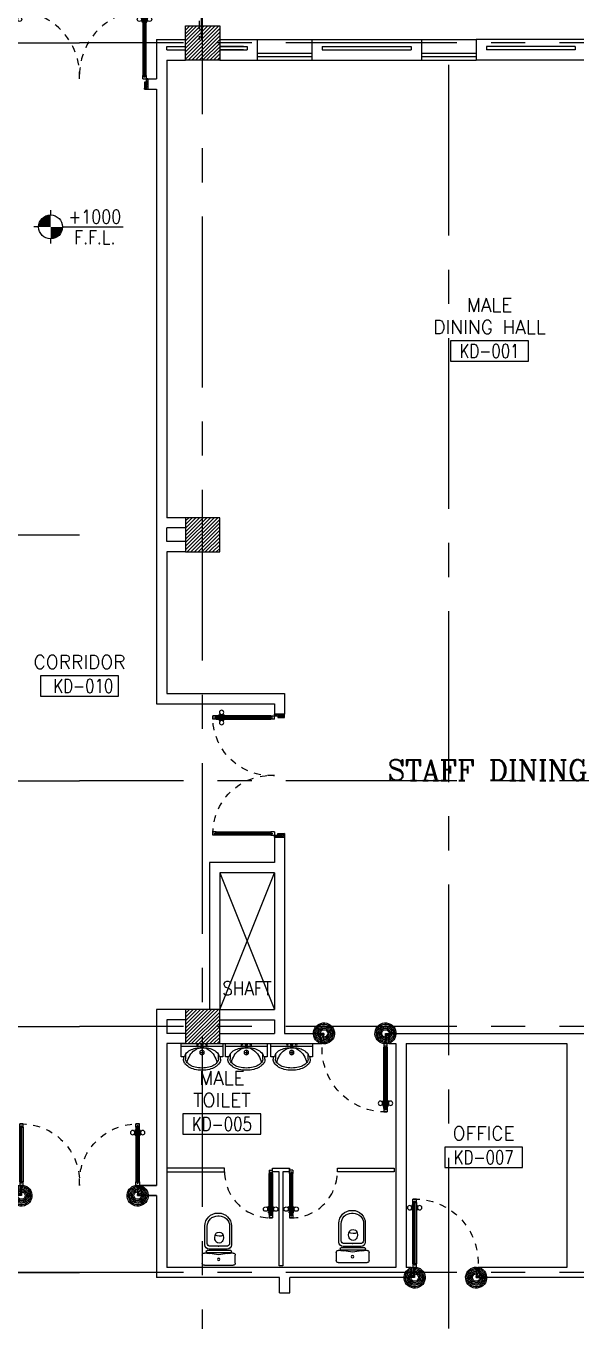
# Model space of a CAD drawing. Extents: x -0.4 to 91.7, y -13.9 to 77.4.
# Drawn here: x 68.66 to 76.7, y 45.16 to 64.12 of the extents above; entities that cross this region are included whole.
import ezdxf
from ezdxf.enums import TextEntityAlignment as Align

# ---------------------------------------------------------------- set-up
doc = ezdxf.new("R2010")
doc.units = 0
doc.header["$MEASUREMENT"] = 0
doc.header["$PDMODE"] = 3
doc.header["$PDSIZE"] = 0.1
for name, pattern in [('CENTER', [2, 1.25, -0.25, 0.25, -0.25]), ('CENTERX2', [4, 2.5, -0.5, 0.5, -0.5]), ('HIDDEN', [0.375, 0.25, -0.125]), ('HIDDEN2', [0.1875, 0.125, -0.0625])]:
    doc.linetypes.add(name, pattern=pattern)
doc.layers.get('0').update_dxf_attribs({"color": 11, "linetype": 'CONTINUOUS'})
doc.layers.get('DEFPOINTS').update_dxf_attribs({"color": 11, "linetype": 'CONTINUOUS'})
for name, color, linetype in [('AX-DIM', 11, 'CONTINUOUS'), ('AXES', 11, 'CENTERX2'), ('AXES1', 11, 'CENTER'), ('COL', 11, 'CONTINUOUS'), ('DOOR', 11, 'CONTINUOUS'), ('HAT', 11, 'CONTINUOUS'), ('INSUL', 11, 'CONTINUOUS'), ('LEV-PL', 11, 'CONTINUOUS'), ('PART', 11, 'CONTINUOUS'), ('RM-BOX', 11, 'CONTINUOUS'), ('RM-NAME', 11, 'CONTINUOUS'), ('RM-NO', 11, 'CONTINUOUS'), ('SHAFTS', 11, 'CONTINUOUS'), ('STR', 11, 'CONTINUOUS'), ('SUNI-FUR', 11, 'CONTINUOUS'), ('WALL', 11, 'CONTINUOUS'), ('WIN', 11, 'CONTINUOUS')]:
    doc.layers.add(name, color=color, linetype=linetype)
doc.styles.add('ROMANC', font='romanc', dxfattribs={"height": 0.1})
doc.styles.add('ROMANS', font='ROMANS.shx', dxfattribs={"width": 0.6})
doc.styles.add('S', font='ROMANS.SHX')
doc.dimstyles.new('STANDARD in', dxfattribs={"dimtxt": 0.2, "dimasz": 0.1, "dimexe": 0.07, "dimexo": 0.05, "dimgap": 0.1, "dimtad": 1, "dimdec": 0, "dimlfac": 1000, "dimzin": 0, "dimdsep": 46, "dimtxsty": 'ROMANS', "dimblk": 'ARCHTICK', "dimcen": 0.05, "dimdle": 0.05, "dimclrd": 7, "dimclre": 7, "dimclrt": 2, "dimadec": 0, "dimazin": 0, "dimtfac": 1, "dimtdec": 0, "dimtmove": 2, "dimatfit": 3, "dimldrblk": 'ARCHTICK', "dimfxl": 0, "dimtolj": 1, "dimtzin": 0, "dimarcsym": 0})

# ---------------------------------------------------------------- blocks, each defined once
blk = doc.blocks.new('RM1')
at = {"layer": 'RM-BOX'}
blk.add_lwpolyline([(570, -200), (-570, -200), (-570, -500), (570, -500)], close=True, dxfattribs=at)
at = {"layer": 'RM-NAME', "style": 'ROMANS'}
for tag, p in [('ROOMNAME1', (0, 324)), ('ROOMNAME2', (0, 0))]:
    blk.add_attdef(tag, text='', height=200, dxfattribs=at).set_placement(p, align=Align.MIDDLE)
at = {"layer": 'RM-NO', "style": 'ROMANS', "width": 0.8}
blk.add_attdef('ROOMNO', text='', height=200, dxfattribs=at).set_placement((0, -350), align=Align.MIDDLE)
blk = doc.blocks.new('A$C272A55A0')
at = {"layer": 'DOOR', "color": 0, "linetype": 'ByBlock'}
for p, q in [((0, 900), (0, 1050)), ((50, 1050), (0, 1050)), ((25, 950), (50, 950)), ((25, 900), (25, 950)), ((50, 950), (50, 1050)), ((1750, 950), (1750, 1050)), ((1750, 1050), (1800, 1050)), ((1775, 950), (1750, 950)), ((1775, 900), (1775, 950)), ((1800, 1050), (1800, 900)), ((0, 900), (25, 900)), ((75, 900), (25, 900)), ((25, 850), (25, 900)), ((42, 850), (25, 850)), ((58, 870), (42, 870)), ((42, 870), (42, 850)), ((58, 850), (58, 870)), ((75, 850), (58, 850)), ((75, 900), (75, 850)), ((1725, 900), (1775, 900)), ((1725, 900), (1725, 850)), ((1725, 850), (1742, 850)), ((1742, 870), (1758, 870)), ((1742, 850), (1742, 870)), ((1758, 870), (1758, 850)), ((1758, 850), (1775, 850)), ((1800, 900), (1775, 900)), ((1775, 850), (1775, 900)), ((25, 50), (42, 50)), ((25, 50), (25, 0)), ((25, 0), (75, 0)), ((75, 0), (25, 0)), ((42, 50), (42, 30)), ((42, 30), (58, 30)), ((58, 50), (75, 50)), ((58, 50), (58, 30)), ((75, 50), (75, 0)), ((1718, 160), (1709, 160)), ((1709, 95), (1709, 160)), ((1718, 95), (1709, 95)), ((1725, 173), (1718, 173)), ((1718, 173), (1718, 83)), ((1718, 95), (1718, 160)), ((1725, 83), (1718, 83)), ((1742, 50), (1725, 50)), ((1725, 50), (1725, 0)), ((1775, 0), (1725, 0)), ((1725, 0), (1775, 0)), ((1742, 50), (1742, 30)), ((1758, 30), (1742, 30)), ((1775, 50), (1758, 50)), ((1758, 50), (1758, 30)), ((1775, 173), (1782, 173)), ((1775, 83), (1782, 83)), ((1775, 50), (1775, 0)), ((1782, 173), (1782, 83)), ((1782, 160), (1791, 160)), ((1782, 95), (1782, 160)), ((1782, 95), (1791, 95)), ((1791, 95), (1791, 160))]:
    blk.add_line(p, q, dxfattribs=at)
at = {"layer": 'DOOR', "color": 9, "linetype": 'ByBlock'}
for p, q in [((50, 1050), (0, 1010)), ((50, 1050), (0, 937)), ((50, 1050), (37, 950)), ((1750, 1050), (1800, 1010)), ((1750, 1050), (1800, 937)), ((1750, 1050), (1763, 950))]:
    blk.add_line(p, q, dxfattribs=at)
at = {"layer": 'DOOR', "linetype": 'ByBlock'}
for p, q in [((25, 850), (25, 50)), ((42, 850), (42, 50)), ((58, 850), (58, 50)), ((75, 50), (75, 850)), ((1725, 50), (1725, 850)), ((1742, 850), (1742, 50)), ((1758, 850), (1758, 50)), ((1775, 850), (1775, 50))]:
    blk.add_line(p, q, dxfattribs=at)
at = {"layer": 'DOOR', "color": 0, "linetype": 'ByBlock'}
for centre in [(1676, 128), (1824, 128)]:
    blk.add_circle(centre, 32.4, dxfattribs=at)
at = {"layer": 'DOOR', "color": 9, "linetype": 'ByBlock'}
for centre, radius, start, end in [((50, 1050), 54.4, 203.2074, 270), ((50, 1050), 74.4, 227.7764, 270), ((50, 1050), 94.4, 238.0182, 270), ((50, 1050), 34.4, 180, 270), ((50, 1050), 14.4, 180, 270), ((1750, 1050), 14.4, 270, 0), ((1750, 1050), 34.4, 270, 0), ((1750, 1050), 54.4, 270, 336.7926), ((1750, 1050), 74.4, 270, 312.2236), ((1750, 1050), 94.4, 270, 301.9818), ((50, 1050), 114, 244.0838, 257.3774), ((50, 1050), 134, 248.1598, 259.28), ((50, 1050), 154, 251.1053, 256.2858), ((1750, 1050), 114, 282.6226, 295.9162), ((1750, 1050), 134, 280.72, 291.8402), ((1750, 1050), 154, 283.7142, 288.8947)]:
    blk.add_arc(centre, radius, start, end, dxfattribs=at)
at = {"layer": 'DOOR', "linetype": 'HIDDEN', "ltscale": 0.5}
for centre, start, end in [((50, 851), 268.3174, 3.2965), ((1750, 851), 176.7035, 271.6826)]:
    blk.add_arc(centre, 851, start, end, dxfattribs=at)
at = {"layer": 'WALL', "linetype": 'ByBlock'}
blk.add_line((1800, 900), (1800, 1050), dxfattribs=at)
blk = doc.blocks.new('COL50')
at = {"layer": 'COL'}
blk.add_lwpolyline([(-250, 250), (-250, -250), (250, -250), (250, 250)], close=True, dxfattribs=at)
blk = doc.blocks.new('*X49')
at = {"color": 0}
for p, q in [((84179, 55117), (84663, 55601)), ((84179, 55170), (84610, 55601)), ((84179, 55223), (84557, 55601)), ((84179, 55276), (84504, 55601)), ((84179, 55329), (84451, 55601)), ((84179, 55382), (84398, 55601)), ((84179, 55435), (84345, 55601)), ((84179, 55488), (84292, 55601)), ((84179, 55541), (84239, 55601)), ((84179, 55594), (84186, 55601)), ((84216, 55101), (84679, 55564)), ((84269, 55101), (84679, 55511)), ((84322, 55101), (84679, 55458)), ((84375, 55101), (84679, 55405)), ((84428, 55101), (84679, 55352)), ((84481, 55101), (84679, 55299)), ((84534, 55101), (84679, 55246)), ((84587, 55101), (84679, 55193)), ((84640, 55101), (84679, 55140))]:
    blk.add_line(p, q, dxfattribs=at)
blk = doc.blocks.new('*X48')
at = {"color": 0}
for p, q in [((84179, 62330), (84651, 62801)), ((84179, 62383), (84598, 62801)), ((84179, 62436), (84545, 62801)), ((84179, 62489), (84492, 62801)), ((84179, 62542), (84438, 62801)), ((84179, 62595), (84385, 62801)), ((84179, 62648), (84332, 62801)), ((84179, 62701), (84279, 62801)), ((84179, 62754), (84226, 62801)), ((84204, 62301), (84679, 62777)), ((84257, 62301), (84679, 62724)), ((84310, 62301), (84679, 62671)), ((84363, 62301), (84679, 62617)), ((84416, 62301), (84679, 62564)), ((84469, 62301), (84679, 62511)), ((84522, 62301), (84679, 62458)), ((84575, 62301), (84679, 62405)), ((84628, 62301), (84679, 62352))]:
    blk.add_line(p, q, dxfattribs=at)
blk = doc.blocks.new('A$C010A25D0')
at = {"layer": 'DOOR', "color": 0, "linetype": 'ByBlock'}
for p, q in [((0, 2031), (0, 1981)), ((0, 1981), (0, 2031)), ((50, 2031), (0, 2031)), ((50, 1981), (0, 1981)), ((30, 2014), (30, 1998)), ((50, 2014), (30, 2014)), ((50, 1998), (30, 1998)), ((50, 2031), (50, 2014)), ((50, 1998), (50, 1981)), ((83, 2031), (83, 2038)), ((173, 2038), (83, 2038)), ((83, 1981), (83, 1974)), ((173, 1974), (83, 1974)), ((95, 2038), (95, 2047)), ((95, 2047), (160, 2047)), ((95, 2038), (160, 2038)), ((95, 1974), (95, 1965)), ((95, 1974), (160, 1974)), ((95, 1965), (160, 1965)), ((160, 2038), (160, 2047)), ((160, 1974), (160, 1965)), ((173, 2031), (173, 2038)), ((173, 1981), (173, 1974)), ((950, 2014), (950, 2031)), ((950, 2031), (1000, 2031)), ((970, 2014), (950, 2014)), ((950, 1981), (950, 1998)), ((950, 1998), (970, 1998)), ((1000, 1981), (950, 1981)), ((970, 1998), (970, 2014)), ((1000, 2056), (1000, 2031)), ((1000, 2056), (1150, 2056)), ((1000, 1981), (1000, 2031)), ((1000, 2031), (1050, 2031)), ((1050, 2031), (1050, 2006)), ((1050, 2006), (1150, 2006)), ((1150, 2006), (1150, 2056)), ((50, 131), (0, 131)), ((0, 131), (0, 81)), ((0, 81), (0, 131)), ((50, 81), (0, 81)), ((50, 114), (30, 114)), ((30, 98), (30, 114)), ((50, 98), (30, 98)), ((50, 114), (50, 131)), ((50, 81), (50, 98)), ((173, 138), (83, 138)), ((83, 131), (83, 138)), ((83, 81), (83, 74)), ((173, 74), (83, 74)), ((95, 147), (160, 147)), ((95, 138), (95, 147)), ((95, 138), (160, 138)), ((95, 74), (160, 74)), ((95, 74), (95, 65)), ((95, 65), (160, 65)), ((160, 138), (160, 147)), ((160, 74), (160, 65)), ((173, 131), (173, 138)), ((173, 81), (173, 74)), ((1000, 131), (950, 131)), ((950, 131), (950, 114)), ((950, 114), (970, 114)), ((970, 98), (950, 98)), ((950, 98), (950, 81)), ((950, 81), (1000, 81)), ((970, 114), (970, 98)), ((1000, 131), (1000, 81)), ((1000, 56), (1000, 81)), ((1000, 81), (1050, 81)), ((1000, 56), (1150, 56)), ((1050, 81), (1050, 106)), ((1050, 106), (1150, 106)), ((1150, 106), (1150, 56))]:
    blk.add_line(p, q, dxfattribs=at)
at = {"layer": 'DOOR', "linetype": 'ByBlock'}
for p, q in [((950, 2031), (50, 2031)), ((950, 2014), (50, 2014)), ((950, 1998), (50, 1998)), ((50, 1981), (950, 1981)), ((50, 131), (950, 131)), ((950, 114), (50, 114)), ((950, 98), (50, 98)), ((950, 81), (50, 81)), ((1150, 56), (1000, 56))]:
    blk.add_line(p, q, dxfattribs=at)
at = {"layer": 'DOOR', "color": 9, "linetype": 'ByBlock'}
for p, q in [((1150, 2006), (1037, 2056)), ((1150, 2006), (1050, 2019)), ((1150, 2006), (1110, 2056)), ((1150, 106), (1037, 56)), ((1150, 106), (1050, 93)), ((1150, 106), (1110, 56))]:
    blk.add_line(p, q, dxfattribs=at)
at = {"layer": 'DOOR', "color": 0, "linetype": 'ByBlock'}
for centre in [(128, 2079), (128, 1932), (128, 179), (128, 32)]:
    blk.add_circle(centre, 32.4, dxfattribs=at)
at = {"layer": 'DOOR', "linetype": 'HIDDEN', "ltscale": 0.5}
for centre, start, end in [((951, 2006), 178.494, 272.9568), ((951, 106), 87.0432, 181.506)]:
    blk.add_arc(centre, 951, start, end, dxfattribs=at)
at = {"layer": 'DOOR', "color": 9, "linetype": 'ByBlock'}
for centre, radius, start, end in [((1150, 2006), 154, 161.1053, 166.2858), ((1150, 2006), 134, 158.1598, 169.28), ((1150, 2006), 114, 154.0838, 167.3774), ((1150, 2006), 94.4, 148.0182, 180), ((1150, 2006), 74.4, 137.7764, 180), ((1150, 2006), 54.4, 113.2074, 180), ((1150, 2006), 34.4, 90, 180), ((1150, 2006), 14.4, 90, 180), ((1150, 106), 154, 193.7142, 198.8947), ((1150, 106), 134, 190.72, 201.8402), ((1150, 106), 114, 192.6226, 205.9162), ((1150, 106), 94.4, 180, 211.9818), ((1150, 106), 74.4, 180, 222.2236), ((1150, 106), 54.4, 180, 246.7926), ((1150, 106), 34.4, 180, 270), ((1150, 106), 14.4, 180, 270)]:
    blk.add_arc(centre, radius, start, end, dxfattribs=at)
at = {"layer": 'WALL'}
blk.add_line((1000, 56), (1150, 56), dxfattribs=at)
blk = doc.blocks.new('*X68')
at = {"color": 0}
for p, q in [((196689, 69515), (197174, 70001)), ((196689, 69568), (197121, 70001)), ((196689, 69621), (197068, 70001)), ((196689, 69675), (197015, 70001)), ((196689, 69728), (196962, 70001)), ((196689, 69781), (196909, 70001)), ((196689, 69834), (196856, 70001)), ((196689, 69887), (196803, 70001)), ((196689, 69940), (196750, 70001)), ((196689, 69993), (196697, 70001)), ((196727, 69501), (197189, 69962)), ((196780, 69501), (197189, 69909)), ((196833, 69501), (197189, 69856)), ((196886, 69501), (197189, 69803)), ((196939, 69501), (197189, 69750)), ((196992, 69501), (197189, 69697)), ((197045, 69501), (197189, 69644)), ((197098, 69501), (197189, 69591)), ((197151, 69501), (197189, 69538))]:
    blk.add_line(p, q, dxfattribs=at)
blk = doc.blocks.new('_ARCHTICK')
at = {"color": 0, "linetype": 'ByBlock', "const_width": 0.15}
blk.add_lwpolyline([(-0.5, -0.5), (0.5, 0.5)], dxfattribs=at)
blk = doc.blocks.new('*D139')
at = {"layer": 'AX-DIM', "color": 7, "lineweight": -2}
for p, q in [((10.901, 76.113), (86.317, 76.113)), ((10.951, 63.985), (10.951, 76.183)), ((86.267, 74.743), (86.267, 76.183))]:
    blk.add_line(p, q, dxfattribs=at)
at = {"layer": 'DEFPOINTS', "color": 0}
for p in [(86.267, 76.113), (86.267, 74.693), (10.951, 63.935)]:
    blk.add_point(p, dxfattribs=at)
at = {"layer": 'AX-DIM', "color": 7, "lineweight": -2, "xscale": 0.1, "yscale": 0.1, "zscale": 0.1, "rotation": 180}
blk.add_blockref('_ARCHTICK', (10.951, 76.113), dxfattribs=at)
at = {"layer": 'AX-DIM', "color": 7, "lineweight": -2, "xscale": 0.1, "yscale": 0.1, "zscale": 0.1}
blk.add_blockref('_ARCHTICK', (86.267, 76.113), dxfattribs=at)
at = {"layer": 'AX-DIM', "color": 2, "insert": (48.609, 76.313), "char_height": 0.2, "attachment_point": 5, "style": 'ROMANS'}
blk.add_mtext('\\A1;75316', dxfattribs=at)
blk = doc.blocks.new('LEV1')
at = {"layer": 'LEV-PL'}
for p, q in [((0, 245), (0, 175)), ((-175, 0), (-245, 0)), ((175, 0), (1061, 0)), ((0, -175), (0, -245))]:
    blk.add_line(p, q, dxfattribs=at)
at = {"layer": 'LEV-PL', "const_width": 175}
for points in [[(-88, 0, -0.414214), (0, 88, -1)], [(88, 0, -0.414214), (0, -88, -1)]]:
    blk.add_lwpolyline(points, format="xyb", dxfattribs=at)
at = {"layer": 'LEV-PL'}
blk.add_circle((0, 0), 175, dxfattribs=at)
at = {"layer": 'LEV-PL', "color": 4, "style": 'S', "width": 0.85}
for tag, p in [('+0000', (646, 50)), ('F.F.L.', (646, -250))]:
    blk.add_attdef(tag, text='', height=200, dxfattribs=at).set_placement(p, align=Align.CENTER)
blk = doc.blocks.new('2')
at = {"layer": 'SUNI-FUR', "linetype": 'Continuous'}
for p, q in [((0.014, 0.765), (0.004, 0.765)), ((-0.185, 0.576), (-0.185, 0.3)), ((-0.159, 0.57), (-0.159, 0.32)), ((0.016, 0.724), (-0.003, 0.724)), ((0.168, 0.32), (0.168, 0.57)), ((0.203, 0.3), (0.203, 0.576)), ((-0.065, 0.438), (-0.07, 0.406)), ((-0.07, 0.406), (-0.065, 0.375)), ((-0.005, 0.487), (-0.029, 0.481)), ((0.019, 0.481), (-0.005, 0.487)), ((0.06, 0.406), (0.055, 0.438)), ((0.057, 0.377), (0.06, 0.406)), ((-0.186, 0.199), (-0.186, 0.208)), ((-0.176, 0.218), (0.172, 0.218)), ((-0.122, 0.237), (0.009, 0.237)), ((-0.113, 0.279), (0.008, 0.279)), ((-0.029, 0.331), (-0.005, 0.326)), ((-0.005, 0.326), (0.019, 0.331)), ((0.001, 0.279), (0.123, 0.279)), ((0.008, 0.279), (0.001, 0.279)), ((0.009, 0.237), (0.14, 0.237)), ((0.182, 0.208), (0.182, 0.199)), ((-0.241, 0.03), (-0.241, 0.15)), ((-0.211, 0.18), (-0.17, 0.18)), ((0.211, 0), (-0.211, 0)), ((0.172, 0.189), (-0.176, 0.189)), ((0.174, 0.18), (0.211, 0.18)), ((0.174, 0.18), (0.174, 0.18)), ((0.241, 0.15), (0.241, 0.03))]:
    blk.add_line(p, q, dxfattribs=at)
blk.add_circle((0.002, 0.087), 0.0184, dxfattribs=at)
for centre, radius, start, end in [((0.004, 0.576), 0.189, 90, 180), ((0.014, 0.576), 0.189, 0, 90), ((-0.005, 0.57), 0.154, 90, 180), ((0.014, 0.57), 0.154, 0, 90), ((0.013, 0.412), 0.082, 141.0758, 161.504), ((-0.007, 0.537), 0.112, 239.4234, 302.9162), ((0.002, 0.421), 0.0682, 117.1532, 141.0758), ((-0.012, 0.421), 0.0682, 38.9242, 62.8468), ((-0.023, 0.412), 0.082, 18.496, 38.9242), ((-0.176, 0.208), 0.01, 90, 180), ((-0.176, 0.199), 0.01, 180, 270), ((-0.122, 0.3), 0.063, 180, 270), ((-0.116, 0.322), 0.0432, 183.5129, 273.5129), ((0.013, 0.401), 0.082, 198.496, 218.9242), ((0.002, 0.392), 0.0682, 218.9242, 242.8468), ((-0.012, 0.392), 0.0682, 297.1532, 321.0758), ((-0.029, 0.406), 0.0901, 321.0758, 341.504), ((0.125, 0.322), 0.0432, 266.4871, 356.4871), ((0.14, 0.3), 0.063, 270, 0), ((0.172, 0.208), 0.01, 0, 90), ((0.172, 0.199), 0.01, 270, 0), ((-0.211, 0.15), 0.03, 90, 180), ((-0.211, 0.03), 0.03, 180, 270), ((-0.201, -0.252), 0.433, 79.7535, 85.8109), ((0.075, 1.126), 0.973, 258.1938, 265.7347), ((-0.07, 1.126), 0.973, 274.2653, 281.8062), ((0.206, -0.252), 0.433, 94.1891, 100.2465), ((0.211, 0.15), 0.03, 0, 90), ((0.211, 0.03), 0.03, 270, 0)]:
    blk.add_arc(centre, radius, start, end, dxfattribs=at)
blk = doc.blocks.new('A$C24ED45A6')
at = {"layer": 'DOOR', "color": 0, "linetype": 'ByBlock'}
for p, q in [((925, 1100), (925, 1150)), ((925, 1150), (975, 1150)), ((975, 1150), (925, 1150)), ((975, 1100), (975, 1150)), ((909, 1055), (909, 990)), ((918, 1055), (909, 1055)), ((918, 990), (909, 990)), ((918, 978), (918, 1068)), ((925, 1068), (918, 1068)), ((918, 1055), (918, 990)), ((925, 978), (918, 978)), ((942, 1100), (925, 1100)), ((942, 1100), (942, 1120)), ((958, 1120), (942, 1120)), ((958, 1100), (958, 1120)), ((975, 1100), (958, 1100)), ((975, 1068), (982, 1068)), ((975, 978), (982, 978)), ((982, 978), (982, 1068)), ((982, 1055), (982, 990)), ((982, 1055), (991, 1055)), ((982, 990), (991, 990)), ((991, 1055), (991, 990)), ((925, 150), (925, 200)), ((925, 200), (942, 200)), ((942, 200), (942, 180)), ((958, 180), (958, 200)), ((958, 200), (975, 200)), ((975, 200), (975, 150)), ((0, 0), (0, 150)), ((0, 150), (25, 150)), ((50, 0), (0, 0)), ((25, 150), (25, 100)), ((25, 100), (50, 100)), ((50, 100), (50, 0)), ((925, 150), (975, 150)), ((942, 180), (958, 180)), ((975, 100), (950, 100)), ((950, 100), (950, 0)), ((1000, 150), (975, 150)), ((975, 150), (975, 100)), ((1000, 150), (1000, 0)), ((950, 0), (1000, 0))]:
    blk.add_line(p, q, dxfattribs=at)
at = {"layer": 'DOOR', "linetype": 'ByBlock'}
for p, q in [((925, 1100), (925, 200)), ((942, 200), (942, 1100)), ((958, 200), (958, 1100)), ((975, 200), (975, 1100))]:
    blk.add_line(p, q, dxfattribs=at)
at = {"layer": 'DOOR', "color": 9, "linetype": 'ByBlock'}
for p, q in [((50, 0), (0, 114)), ((50, 0), (0, 40)), ((50, 0), (37, 100)), ((950, 0), (1000, 114)), ((950, 0), (963, 100)), ((950, 0), (1000, 40))]:
    blk.add_line(p, q, dxfattribs=at)
at = {"layer": 'DOOR', "color": 0, "linetype": 'ByBlock'}
for centre in [(876, 1023), (1024, 1023)]:
    blk.add_circle(centre, 32.4, dxfattribs=at)
at = {"layer": 'DOOR', "linetype": 'HIDDEN', "ltscale": 0.5}
blk.add_arc((950, 222), 928, 88.456, 184.4816, dxfattribs=at)
at = {"layer": 'DOOR', "color": 9, "linetype": 'ByBlock'}
for centre, radius, start, end in [((50, 0), 154, 103.7142, 108.8947), ((50, 0), 134, 100.72, 111.8402), ((50, 0), 114, 102.6226, 115.9162), ((50, 0), 94.4, 90, 121.9818), ((50, 0), 74.4, 90, 132.2236), ((50, 0), 54.4, 90, 156.7926), ((50, 0), 34.4, 90, 180), ((50, 0), 14.4, 90, 180), ((950, 0), 94.4, 58.0182, 90), ((950, 0), 74.4, 47.7764, 90), ((950, 0), 54.4, 23.2074, 90), ((950, 0), 34.4, 0, 90), ((950, 0), 14.4, 0, 90), ((950, 0), 134, 68.1598, 79.28), ((950, 0), 114, 64.0838, 77.3774), ((950, 0), 154, 71.1053, 76.2858)]:
    blk.add_arc(centre, radius, start, end, dxfattribs=at)
at = {"layer": 'WALL'}
blk.add_line((1000, 0), (1000, 150), dxfattribs=at)
blk = doc.blocks.new('3')
at = {"layer": 'SUNI-FUR', "linetype": 'Continuous'}
for p, q in [((-0.304, 0), (-0.304, -0.192)), ((0.304, 0), (-0.304, 0)), ((0.304, -0.192), (0.304, 0)), ((0.304, -0.039), (-0.304, -0.039)), ((-0.254, -0.192), (-0.239, -0.15)), ((-0.239, -0.228), (-0.239, -0.15)), ((0.032, -0.13), (-0.032, -0.13)), ((0.016, -0.021), (-0.015, -0.021)), ((0, -0.005), (0, -0.037)), ((0, -0.098), (0, -0.162)), ((0.239, -0.15), (0.254, -0.192)), ((0.239, -0.15), (0.239, -0.228)), ((-0.304, -0.192), (-0.254, -0.192)), ((-0.271, -0.228), (-0.271, -0.192)), ((0.254, -0.192), (0.304, -0.192)), ((0.271, -0.192), (0.271, -0.228))]:
    blk.add_line(p, q, dxfattribs=at)
for centre, radius in [((-0.065, -0.021), 0.0124), ((0, -0.13), 0.0325), ((0, -0.021), 0.0155), ((0.065, -0.021), 0.0124)]:
    blk.add_circle(centre, radius, dxfattribs=at)
for centre, radius, start, end in [((-0.085, -0.267), 0.193, 117.0377, 142.6695), ((0.104, -0.343), 0.328, 144.0392, 163.2739), ((-0.028, -0.365), 0.307, 103.0865, 118.1878), ((0.054, -0.312), 0.27, 118.7422, 143.0578), ((-0.008, -0.528), 0.47, 89.0532, 100.9895), ((-0.012, -0.189), 0.13, 84.8536, 119.4454), ((0, -0.527), 0.469, 78.0637, 90), ((0.003, -0.228), 0.168, 61.4441, 91.1678), ((-0.04, -0.297), 0.25, 35.9608, 60.2764), ((0.034, -0.367), 0.306, 62.9623, 78.0637), ((-0.104, -0.343), 0.328, 16.7261, 35.9608), ((0.085, -0.267), 0.193, 37.3305, 62.9623), ((-0.191, -0.235), 0.0807, 174.5539, 214.673), ((-0.083, -0.16), 0.212, 214.673, 239.0867), ((-0.187, -0.234), 0.0525, 173.0893, 213.2084), ((-0.083, -0.16), 0.18, 214.673, 239.0867), ((0.204, -0.373), 0.433, 163.2739, 167.375), ((-0.035, -0.081), 0.305, 239.0867, 256.0699), ((-0.035, -0.081), 0.272, 239.0867, 256.0699), ((0, 0.062), 0.452, 256.0699, 270), ((0, 0.062), 0.419, 256.0699, 270), ((0, 0.062), 0.419, 270, 283.9301), ((0, 0.062), 0.452, 270, 283.9301), ((0.035, -0.081), 0.272, 283.9301, 300.9133), ((0.035, -0.081), 0.305, 283.9301, 300.9133), ((0.089, -0.171), 0.167, 300.9133, 325.327), ((0.089, -0.171), 0.2, 300.9133, 325.327), ((-0.204, -0.373), 0.433, 12.7359, 16.7261), ((0.171, -0.228), 0.068, 325.327, 0), ((0.171, -0.228), 0.101, 325.327, 0)]:
    blk.add_arc(centre, radius, start, end, dxfattribs=at)

msp = doc.modelspace()

# ---------------------------------------------------------------- linework, layer by layer
at = {"layer": 'AXES'}
for p, q in [((71.2414, -13.1715), (71.2414, 76.6632)), ((0.35, 63.87), (69.4414, 63.87)), ((90.9611, 63.87), (69.4414, 63.87)), ((74.8414, 5.05), (74.8414, 63.87)), ((0.35, 56.67), (69.4414, 56.67)), ((11.2014, 53.07), (69.4414, 53.07)), ((90.9611, 53.07), (69.4414, 53.07)), ((0.35, 49.47), (69.4414, 49.47)), ((90.9611, 49.47), (69.4414, 49.47)), ((11.2014, 45.87), (69.4414, 45.87)), ((90.9611, 45.87), (69.4414, 45.87))]:
    msp.add_line(p, q, dxfattribs=at)
at = {"layer": 'AXES1'}
msp.add_line((69.4414, 45.87), (67.0414, 45.87), dxfattribs=at)
at = {"layer": 'COL'}
for points in [[(70.9914, 63.62), (70.9914, 64.12), (71.4914, 64.12), (71.4914, 63.62)], [(70.9914, 56.92), (70.9914, 56.42), (71.4914, 56.42), (71.4914, 56.92)]]:
    msp.add_lwpolyline(points, close=True, dxfattribs=at)
at = {"layer": 'DOOR', "linetype": 'ByBlock'}
for p, q in [((72.2128, 47.37), (72.2128, 47.32)), ((72.2128, 47.37), (72.2628, 47.37)), ((72.2128, 46.72), (72.2128, 47.32)), ((72.2128, 47.32), (72.2298, 47.32)), ((72.2298, 47.32), (72.2298, 47.34)), ((72.2298, 47.34), (72.2458, 47.34)), ((72.2298, 47.32), (72.2298, 46.72)), ((72.2458, 47.34), (72.2458, 47.32)), ((72.2458, 47.32), (72.2458, 46.72)), ((72.2458, 47.32), (72.2628, 47.32)), ((72.2628, 47.32), (72.2628, 47.37)), ((72.2628, 47.32), (72.2628, 46.72)), ((72.5128, 47.32), (72.5128, 47.37)), ((72.5628, 47.37), (72.5128, 47.37)), ((72.5128, 47.32), (72.5128, 46.72)), ((72.5298, 47.32), (72.5128, 47.32)), ((72.5298, 47.34), (72.5298, 47.32)), ((72.5458, 47.34), (72.5298, 47.34)), ((72.5298, 47.32), (72.5298, 46.72)), ((72.5458, 47.32), (72.5458, 47.34)), ((72.5458, 47.32), (72.5458, 46.72)), ((72.5628, 47.32), (72.5458, 47.32)), ((72.5628, 47.37), (72.5628, 47.32)), ((72.5628, 46.72), (72.5628, 47.32)), ((72.2056, 46.8298), (72.1966, 46.8298)), ((72.1966, 46.765), (72.1966, 46.8298)), ((72.2056, 46.765), (72.1966, 46.765)), ((72.2056, 46.765), (72.2056, 46.8298)), ((72.2128, 46.7524), (72.2056, 46.7524)), ((72.2056, 46.7424), (72.2056, 46.7524)), ((72.2128, 46.7424), (72.2056, 46.7424)), ((72.2298, 46.72), (72.2128, 46.72)), ((72.2128, 46.72), (72.2128, 46.67)), ((72.2298, 46.72), (72.2298, 46.7)), ((72.2628, 46.72), (72.2458, 46.72)), ((72.2458, 46.72), (72.2458, 46.7)), ((72.2628, 46.7524), (72.27, 46.7524)), ((72.2628, 46.7424), (72.27, 46.7424)), ((72.2628, 46.72), (72.2628, 46.67)), ((72.27, 46.8298), (72.279, 46.8298)), ((72.27, 46.765), (72.27, 46.8298)), ((72.27, 46.765), (72.279, 46.765)), ((72.27, 46.7424), (72.27, 46.7524)), ((72.279, 46.765), (72.279, 46.8298)), ((72.5056, 46.8298), (72.4966, 46.8298)), ((72.4966, 46.765), (72.4966, 46.8298)), ((72.5056, 46.765), (72.4966, 46.765)), ((72.5056, 46.765), (72.5056, 46.8298)), ((72.5128, 46.7524), (72.5056, 46.7524)), ((72.5056, 46.7424), (72.5056, 46.7524)), ((72.5128, 46.7424), (72.5056, 46.7424)), ((72.5128, 46.72), (72.5298, 46.72)), ((72.5128, 46.72), (72.5128, 46.67)), ((72.5128, 46.67), (72.5628, 46.67)), ((72.5628, 46.67), (72.5128, 46.67)), ((72.5298, 46.72), (72.5298, 46.7)), ((72.5298, 46.7), (72.5458, 46.7)), ((72.5458, 46.72), (72.5628, 46.72)), ((72.5458, 46.72), (72.5458, 46.7)), ((72.5628, 46.7524), (72.57, 46.7524)), ((72.5628, 46.7424), (72.57, 46.7424)), ((72.5628, 46.72), (72.5628, 46.67)), ((72.57, 46.8298), (72.579, 46.8298)), ((72.57, 46.765), (72.57, 46.8298)), ((72.57, 46.765), (72.579, 46.765)), ((72.57, 46.7424), (72.57, 46.7524)), ((72.579, 46.765), (72.579, 46.8298))]:
    msp.add_line(p, q, dxfattribs=at)
at = {"layer": 'DOOR', "color": 97, "linetype": 'ByBlock'}
for p, q in [((72.2628, 46.67), (72.2128, 46.67)), ((72.2128, 46.67), (72.2628, 46.67)), ((72.2458, 46.7), (72.2298, 46.7))]:
    msp.add_line(p, q, dxfattribs=at)
at = {"layer": 'DOOR', "linetype": 'ByBlock'}
for centre in [(72.1643, 46.7974), (72.3114, 46.7974), (72.4643, 46.7974), (72.6114, 46.7974)]:
    msp.add_circle(centre, 0.0324, dxfattribs=at)
at = {"layer": 'DOOR', "linetype": 'HIDDEN', "ltscale": 0.5}
for centre, start, end in [((72.2378, 47.3445), 179.96077, 272.12255), ((72.5378, 47.3445), 267.87745, 0.03923)]:
    msp.add_arc(centre, 0.675, start, end, dxfattribs=at)
at = {"layer": 'INSUL'}
for p, q in [((70.7164, 63.77), (70.7164, 63.82)), ((70.7164, 63.82), (70.9914, 63.82)), ((70.7164, 63.82), (70.9914, 63.82)), ((70.7164, 63.77), (70.7164, 63.82)), ((70.7164, 63.77), (70.7164, 63.82)), ((70.7164, 63.77), (70.9914, 63.77)), ((70.7164, 63.77), (70.9914, 63.77)), ((71.4914, 63.82), (71.8914, 63.82)), ((71.8414, 63.82), (71.4914, 63.82)), ((71.4914, 63.77), (71.8914, 63.77)), ((71.8414, 63.77), (71.4914, 63.77)), ((71.8914, 63.82), (71.8914, 63.77)), ((72.9914, 63.82), (74.2914, 63.82)), ((72.9914, 63.82), (72.9914, 63.77)), ((72.9914, 63.77), (74.2914, 63.77)), ((74.2914, 63.82), (74.2914, 63.77)), ((76.6914, 63.82), (75.3914, 63.82)), ((75.3914, 63.82), (75.3914, 63.77)), ((76.6914, 63.77), (75.3914, 63.77)), ((76.6914, 63.82), (76.6914, 63.77))]:
    msp.add_line(p, q, dxfattribs=at)
at = {"layer": 'PART'}
msp.add_line((72.5128, 47.345), (72.5128, 47.395), dxfattribs=at)
for points in [[(70.7164, 47.345), (71.5628, 47.3445), (71.5628, 47.395), (70.7164, 47.395)], [(72.5128, 47.395), (72.5128, 47.345), (72.4128, 47.345), (72.4128, 45.968), (72.3628, 45.968), (72.3628, 47.345), (72.2628, 47.345), (72.2628, 47.395), (72.5128, 47.395)]]:
    msp.add_lwpolyline(points, dxfattribs=at)
msp.add_lwpolyline([(73.2128, 47.395), (74.0434, 47.395), (74.0434, 47.345), (73.2128, 47.3445)], close=True, dxfattribs=at)
at = {"layer": 'SHAFTS'}
for p, q in [((71.4914, 49.72), (72.2914, 51.72)), ((71.4914, 51.72), (72.2914, 49.72))]:
    msp.add_line(p, q, dxfattribs=at)
at = {"layer": 'STR'}
msp.add_line((71.2214, 67.14), (71.2214, 63.92), dxfattribs=at)
at = {"layer": 'STR', "linetype": 'HIDDEN2'}
msp.add_line((71.1914, 67.12), (71.1914, 63.92), dxfattribs=at)
at = {"layer": 'WALL'}
for p, q in [((70.5664, 63.92), (70.9914, 63.92)), ((70.5664, 63.92), (70.5664, 63.345)), ((70.5664, 63.92), (70.5664, 63.345)), ((70.5664, 63.92), (70.9914, 63.92)), ((70.5664, 63.92), (70.5664, 63.345)), ((71.4914, 63.92), (72.0414, 63.92)), ((72.0414, 63.92), (72.0414, 63.62)), ((72.8414, 63.92), (74.4414, 63.92)), ((72.8414, 63.92), (72.8414, 63.62)), ((74.4414, 63.92), (74.4414, 63.62)), ((76.8414, 63.92), (75.2414, 63.92)), ((75.2414, 63.92), (75.2414, 63.62)), ((70.7164, 63.62), (70.7164, 56.92)), ((70.7164, 63.62), (70.9914, 63.62)), ((70.7164, 63.62), (70.9914, 63.62)), ((71.4914, 63.62), (72.0414, 63.62)), ((72.8414, 63.62), (74.4414, 63.62)), ((76.8414, 63.62), (75.2414, 63.62)), ((70.4414, 63.345), (70.4414, 63.195)), ((70.4414, 63.345), (70.5664, 63.345)), ((70.4414, 63.345), (70.5664, 63.345)), ((70.4414, 63.345), (70.4414, 63.195)), ((70.4414, 63.345), (70.4414, 63.195)), ((70.4414, 63.345), (70.4414, 63.195)), ((70.4414, 63.195), (70.5664, 63.195)), ((70.4414, 63.195), (70.5664, 63.195)), ((70.5664, 63.195), (70.5664, 54.195)), ((70.5664, 63.195), (70.5664, 54.195)), ((70.9914, 56.92), (70.7164, 56.92)), ((70.9914, 56.92), (70.7164, 56.92)), ((70.9914, 56.77), (70.7164, 56.77)), ((70.7164, 56.57), (70.7164, 56.77)), ((70.9914, 56.57), (70.7164, 56.57)), ((70.7164, 56.42), (70.7164, 54.345)), ((70.9914, 56.42), (70.7164, 56.42)), ((70.9914, 56.42), (70.7164, 56.42)), ((70.7164, 54.345), (72.4414, 54.345)), ((72.4414, 54.345), (72.4414, 54.045)), ((70.5664, 54.195), (72.2914, 54.195)), ((70.5664, 54.195), (71.8414, 54.195)), ((72.2914, 54.195), (72.2914, 54.045)), ((72.2914, 54.045), (72.4414, 54.045)), ((72.2914, 52.245), (72.4414, 52.245)), ((72.2914, 52.245), (72.2914, 51.87)), ((72.4414, 52.245), (72.4414, 49.37)), ((71.3414, 51.87), (71.3414, 49.72)), ((72.2914, 51.87), (71.3414, 51.87)), ((71.8414, 51.87), (71.3414, 51.87)), ((71.3414, 51.87), (71.3414, 49.72)), ((71.4914, 51.72), (71.4914, 49.72)), ((72.2914, 51.72), (71.4914, 51.72)), ((71.4914, 51.72), (71.4914, 49.72)), ((71.8414, 51.72), (71.4914, 51.72)), ((72.2914, 51.72), (72.2914, 49.72)), ((70.5664, 49.72), (70.5664, 47.145)), ((70.5664, 49.72), (70.5664, 47.145)), ((70.9914, 49.72), (70.5664, 49.72)), ((70.9914, 49.72), (70.5664, 49.72)), ((70.9914, 49.72), (70.5664, 49.72)), ((71.4914, 49.72), (72.2914, 49.72)), ((71.4914, 49.72), (71.8414, 49.72)), ((70.9914, 49.57), (70.7164, 49.57)), ((70.7164, 49.57), (70.7164, 49.37)), ((71.4914, 49.57), (72.2914, 49.57)), ((72.2914, 49.57), (72.2914, 49.37)), ((70.9914, 49.37), (70.7164, 49.37)), ((71.4914, 49.37), (72.2914, 49.37)), ((72.4414, 49.37), (72.9664, 49.37)), ((72.9664, 49.37), (72.9664, 49.22)), ((73.9664, 49.37), (78.1914, 49.37)), ((73.9664, 49.22), (73.9664, 49.37)), ((70.7164, 49.22), (70.7164, 45.945)), ((70.7164, 49.22), (70.7164, 45.945)), ((70.9914, 49.22), (70.7164, 49.22)), ((70.9914, 49.22), (70.7164, 49.22)), ((71.4914, 49.22), (72.9664, 49.22)), ((73.9664, 49.22), (74.0664, 49.22)), ((74.0664, 49.22), (74.0664, 45.945)), ((74.2164, 49.22), (74.2164, 45.945)), ((74.2164, 49.22), (76.5664, 49.22)), ((76.5664, 49.22), (76.5664, 45.945)), ((70.5664, 47.145), (70.3414, 47.145)), ((70.3414, 47.145), (70.3414, 46.995)), ((70.3414, 47.145), (70.3414, 46.995)), ((70.3414, 47.145), (70.5664, 47.145)), ((70.5664, 46.995), (70.3414, 46.995)), ((70.3414, 46.995), (70.5664, 46.995)), ((70.5664, 46.995), (70.5664, 45.795)), ((70.5664, 46.995), (70.5664, 45.795)), ((74.0664, 45.945), (70.7164, 45.945)), ((72.0878, 45.945), (70.7164, 45.945)), ((74.2928, 45.945), (74.2164, 45.945)), ((74.2928, 45.945), (74.2928, 45.795)), ((76.5664, 45.945), (75.2928, 45.945)), ((75.2928, 45.945), (75.2928, 45.795)), ((72.3664, 45.795), (70.5664, 45.795)), ((71.8414, 45.795), (70.5664, 45.795)), ((72.3664, 45.57), (72.3664, 45.795)), ((72.5164, 45.57), (72.5164, 45.795)), ((74.2928, 45.795), (72.5164, 45.795)), ((78.4164, 45.795), (75.2928, 45.795)), ((72.3664, 45.57), (72.5164, 45.57))]:
    msp.add_line(p, q, dxfattribs=at)
at = {"layer": 'WIN'}
for p, q in [((72.0414, 63.92), (72.8414, 63.92)), ((74.4414, 63.92), (75.2414, 63.92)), ((72.0414, 63.72), (72.8414, 63.72)), ((74.4414, 63.72), (75.2414, 63.72)), ((72.0414, 63.67), (72.8414, 63.67)), ((72.0414, 63.62), (72.8414, 63.62)), ((74.4414, 63.67), (75.2414, 63.67)), ((74.4414, 63.62), (75.2414, 63.62))]:
    msp.add_line(p, q, dxfattribs=at)

# ---------------------------------------------------------------- block references
at = {"layer": 'COL', "xscale": 0.001000000047497451, "yscale": 0.0009999999892897904, "zscale": 0.001}
msp.add_blockref('COL50', (71.2414, 49.47), dxfattribs=at)
at = {"layer": 'DOOR', "color": 0, "yscale": 0.0009999999892897904, "zscale": 0.001}
for name, p, xscale, rotation in [('A$C010A25D0', (68.3855, 64.3453), 0.0009999999892897904, 270), ('A$C272A55A0', (71.3911, 52.245), -0.0009999999892897904, 270), ('A$C24ED45A6', (72.9664, 49.37), -0.001000000047497451, 180), ('A$C272A55A0', (68.5414, 48.0454), -0.001000000047497451, 180), ('A$C272A55A0', (68.5414, 48.0454), -0.001000000047497451, 180)]:
    msp.add_blockref(name, p, dxfattribs=dict(at, xscale=xscale, rotation=rotation))
at = {"layer": 'DOOR', "color": 0, "xscale": -0.001000000047497451, "yscale": 0.0009999999892897904, "zscale": 0.001}
msp.add_blockref('A$C24ED45A6', (75.2928, 45.795), dxfattribs=at)
at = {"layer": 'HAT', "xscale": 0.001000000047497451, "yscale": 0.0009999999892897904, "zscale": 0.001}
for name, p in [('*X68', (-125.6971, -5.881)), ('*X48', (-13.1878, -5.881)), ('*X49', (-13.1878, -5.881))]:
    msp.add_blockref(name, p, dxfattribs=at)
for p, values in [((75.4383, 59.7109), {'ROOMNO': 'KD-001', 'ROOMNAME2': 'DINING HALL', 'ROOMNAME1': 'MALE'}), ((71.5234, 48.3926), {'ROOMNO': 'KD-005', 'ROOMNAME2': 'TOILET', 'ROOMNAME1': 'MALE'}), ((75.3527, 47.9067), {'ROOMNO': 'KD-007', 'ROOMNAME2': 'OFFICE'})]:
    msp.add_blockref('RM1', p, dxfattribs=at).add_auto_attribs(values)
at = {"layer": 'PART', "xscale": 0.001000000047497451, "yscale": 0.0009999999892897904, "zscale": 0.001}
msp.add_blockref('LEV1', (69.0181, 61.177), dxfattribs=at).add_auto_attribs({'F.F.L.': 'F.F.L.', '+0000': '+1000'})
at = {"layer": 'SUNI-FUR', "xscale": -1}
for name, p in [('3', (71.2326, 49.22)), ('3', (71.8813, 49.22)), ('3', (72.5448, 49.22)), ('2', (71.4779, 45.9746)), ('2', (73.4365, 46.0138))]:
    msp.add_blockref(name, p, dxfattribs=at)
at = {"layer": 'WALL', "xscale": 0.001000000047497451, "yscale": 0.0009999999892897904, "zscale": 0.001}
msp.add_blockref('RM1', (69.4414, 54.8067), dxfattribs=at).add_auto_attribs({'ROOMNO': ' KD-010', 'ROOMNAME2': 'CORRIDOR'})

# ---------------------------------------------------------------- texts
at = {"layer": 'RM-NAME', "style": 'ROMANC'}
msp.add_text('STAFF DINING', height=0.3, dxfattribs=at).set_placement((75.4129, 53.2247), align=Align.MIDDLE)
at = {"layer": 'RM-NAME', "style": 'ROMANS', "width": 0.9}
msp.add_text('SHAFT', height=0.2, dxfattribs=at).set_placement((71.8911, 50.0313), align=Align.MIDDLE)

# ---------------------------------------------------------------- dimensions: what is measured, and where the dimension line sits
at = {"layer": 'AX-DIM'}
dim = msp.add_linear_dim(base=(86.2675, 76.113), p1=(10.9514, 63.9346), p2=(86.2675, 74.6929), dimstyle='STANDARD in', dxfattribs=at)
dim.commit()
dim.dimension.update_dxf_attribs({"geometry": '*D139', "text_midpoint": (48.6094, 76.313)})

doc.saveas('drawing.dxf')
